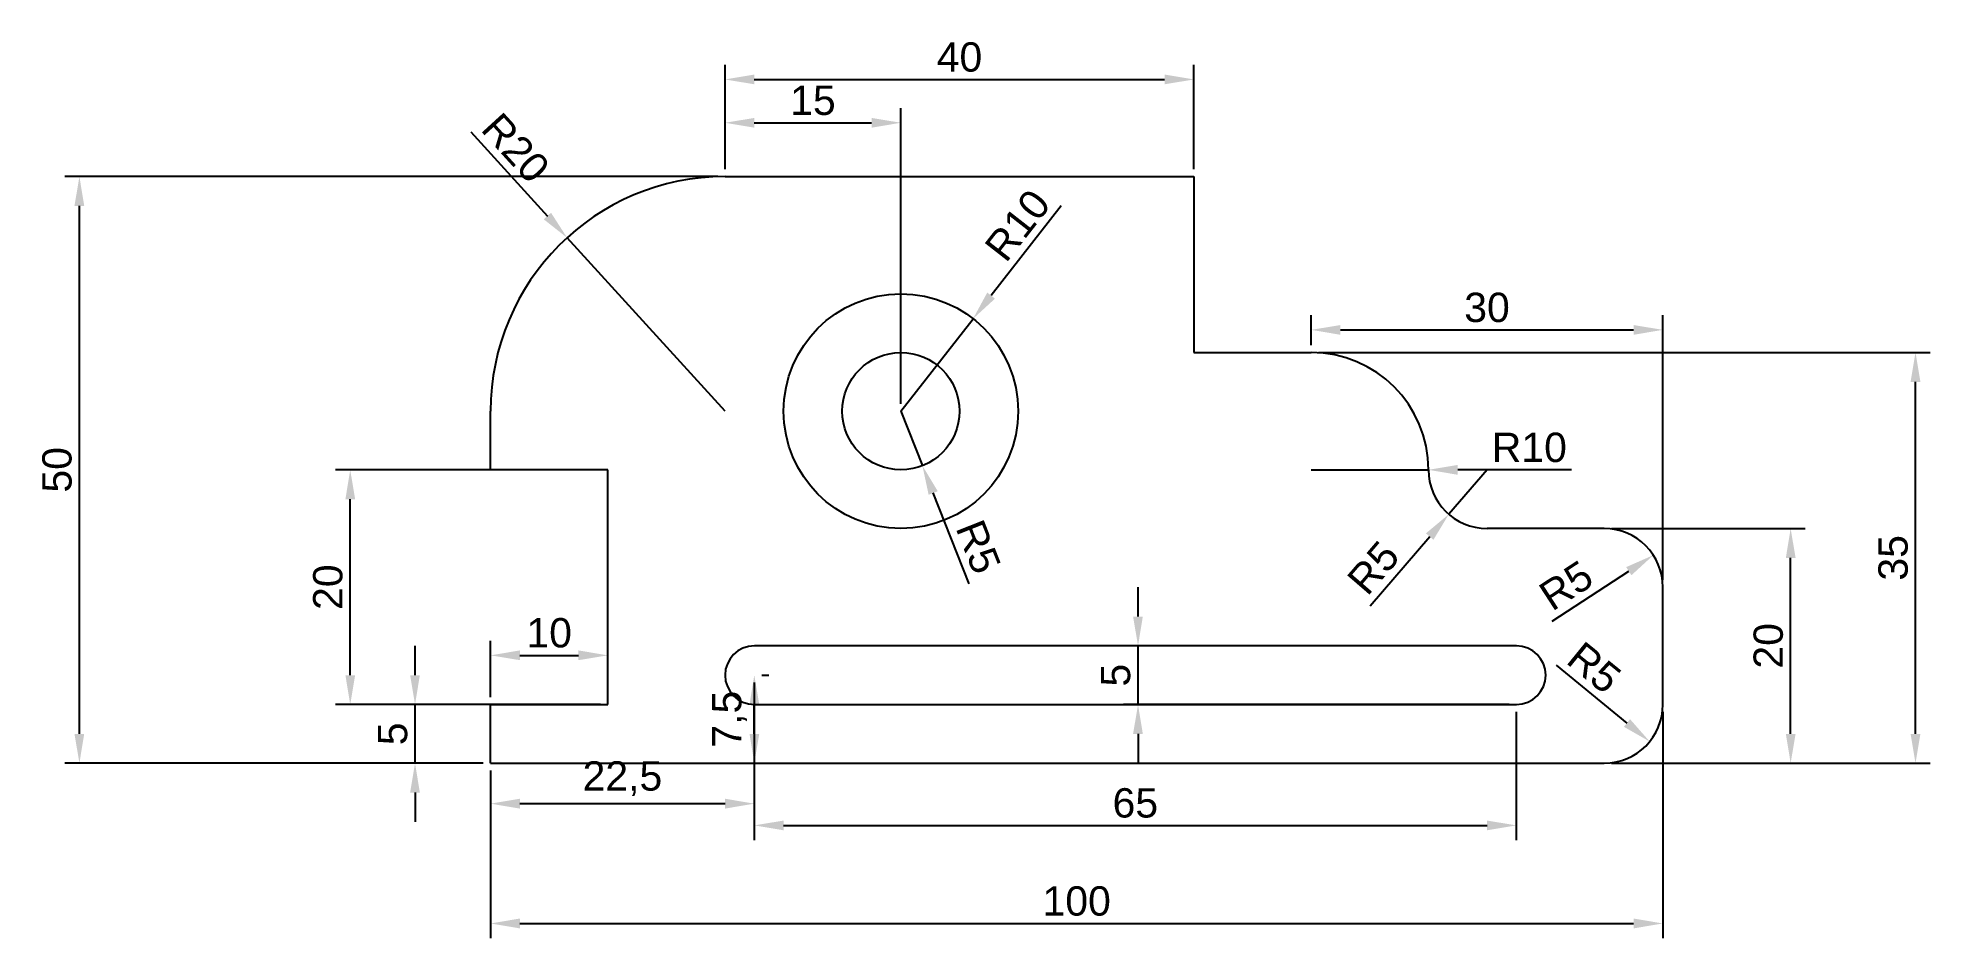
# Model space of a CAD drawing. Header units: millimetres. Extents: x 3457 to 3618, y 1340 to 1417.
import ezdxf

# ---------------------------------------------------------------- set-up
doc = ezdxf.new("R2010")
doc.units = ezdxf.units.MM
doc.styles.get("Standard").update_dxf_attribs({"font": 'arial.ttf'})
doc.dimstyles.new('ISO-25', dxfattribs={"dimtxt": 2.5, "dimasz": 2.5, "dimexe": 1.25, "dimexo": 0.625, "dimtad": 1, "dimtxsty": 'Standard', "dimcen": 2.5, "dimadec": 0, "dimazin": 0, "dimtfac": 1, "dimtmove": 0, "dimatfit": 3, "dimfxl": 1, "dimarcsym": 0})

# ---------------------------------------------------------------- blocks, each defined once
blk = doc.blocks.new('*D2')
at = {"color": 0, "lineweight": -2, "transparency": 16777216}
for p, q in [((3543.86, 1402.42), (3537.88, 1394.76)), ((3530.18, 1384.91), (3536.34, 1392.79))]:
    blk.add_line(p, q, dxfattribs=at)
at = {"color": 0, "transparency": 16777216}
blk.add_solid([(3537.55, 1395.02), (3538.21, 1394.5), (3536.34, 1392.79)], dxfattribs=at)
at = {"layer": 'Defpoints', "color": 0, "transparency": 16777216}
for p in [(3536.34, 1392.79), (3530.18, 1384.91)]:
    blk.add_point(p, dxfattribs=at)
at = {"color": 0, "transparency": 16777216, "insert": (3540.14, 1400.75), "char_height": 2.5, "attachment_point": 5, "rotation": 52.0061}
blk.add_mtext('R10', dxfattribs=at)
blk = doc.blocks.new('*D4')
at = {"color": 0, "lineweight": -2, "transparency": 16777216}
for p, q in [((3530.18, 1384.91), (3532.02, 1380.26)), ((3536, 1370.19), (3532.94, 1377.94))]:
    blk.add_line(p, q, dxfattribs=at)
at = {"color": 0, "transparency": 16777216}
blk.add_solid([(3533.33, 1378.09), (3532.55, 1377.78), (3532.02, 1380.26)], dxfattribs=at)
at = {"layer": 'Defpoints', "color": 0, "transparency": 16777216}
for p in [(3530.18, 1384.91), (3532.02, 1380.26)]:
    blk.add_point(p, dxfattribs=at)
at = {"color": 0, "transparency": 16777216, "insert": (3536.79, 1373.35), "char_height": 2.5, "attachment_point": 5, "rotation": 291.5617}
blk.add_mtext('R5', dxfattribs=at)
blk = doc.blocks.new('*D5')
at = {"color": 0, "lineweight": -2, "transparency": 16777216}
for p, q in [((3515.18, 1405.54), (3515.18, 1414.43)), ((3555.18, 1405.54), (3555.18, 1414.43)), ((3517.68, 1413.18), (3552.68, 1413.18))]:
    blk.add_line(p, q, dxfattribs=at)
at = {"color": 0, "transparency": 16777216}
for points in [[(3517.68, 1413.6), (3517.68, 1412.77), (3515.18, 1413.18)], [(3552.68, 1413.6), (3552.68, 1412.77), (3555.18, 1413.18)]]:
    blk.add_solid(points, dxfattribs=at)
at = {"layer": 'Defpoints', "color": 0, "transparency": 16777216}
for p in [(3555.18, 1413.18), (3515.18, 1404.91), (3555.18, 1404.91)]:
    blk.add_point(p, dxfattribs=at)
at = {"color": 0, "transparency": 16777216, "insert": (3535.18, 1415.08), "char_height": 2.5, "attachment_point": 5}
blk.add_mtext('40', dxfattribs=at)
blk = doc.blocks.new('*D6')
at = {"color": 0, "lineweight": -2, "transparency": 16777216}
for p, q in [((3517.68, 1359.29), (3517.68, 1348.36)), ((3582.68, 1359.29), (3582.68, 1348.36)), ((3520.18, 1349.61), (3580.18, 1349.61))]:
    blk.add_line(p, q, dxfattribs=at)
at = {"color": 0, "transparency": 16777216}
for points in [[(3520.18, 1350.02), (3520.18, 1349.19), (3517.68, 1349.61)], [(3580.18, 1350.02), (3580.18, 1349.19), (3582.68, 1349.61)]]:
    blk.add_solid(points, dxfattribs=at)
at = {"layer": 'Defpoints', "color": 0, "transparency": 16777216}
for p in [(3517.68, 1359.91), (3582.68, 1359.91), (3582.68, 1349.61)]:
    blk.add_point(p, dxfattribs=at)
at = {"color": 0, "transparency": 16777216, "insert": (3550.18, 1351.51), "char_height": 2.5, "attachment_point": 5}
blk.add_mtext('65', dxfattribs=at)
blk = doc.blocks.new('*D7')
at = {"color": 0, "lineweight": -2, "transparency": 16777216}
for p, q in [((3595.18, 1359.29), (3595.18, 1340)), ((3495.18, 1354.29), (3495.18, 1340)), ((3497.68, 1341.25), (3592.68, 1341.25))]:
    blk.add_line(p, q, dxfattribs=at)
at = {"color": 0, "transparency": 16777216}
for points in [[(3497.68, 1341.67), (3497.68, 1340.83), (3495.18, 1341.25)], [(3592.68, 1341.67), (3592.68, 1340.83), (3595.18, 1341.25)]]:
    blk.add_solid(points, dxfattribs=at)
at = {"layer": 'Defpoints', "color": 0, "transparency": 16777216}
for p in [(3595.18, 1359.91), (3495.18, 1354.91), (3595.18, 1341.25)]:
    blk.add_point(p, dxfattribs=at)
at = {"color": 0, "transparency": 16777216, "insert": (3545.18, 1343.15), "char_height": 2.5, "attachment_point": 5}
blk.add_mtext('100', dxfattribs=at)
blk = doc.blocks.new('*D8')
at = {"color": 0, "lineweight": -2, "transparency": 16777216}
for p, q in [((3488.74, 1362.41), (3488.74, 1364.91)), ((3494.56, 1359.91), (3487.49, 1359.91)), ((3488.74, 1354.91), (3488.74, 1359.91)), ((3494.56, 1354.91), (3487.49, 1354.91)), ((3488.74, 1352.41), (3488.74, 1349.91))]:
    blk.add_line(p, q, dxfattribs=at)
at = {"color": 0, "transparency": 16777216}
for points in [[(3488.32, 1362.41), (3489.15, 1362.41), (3488.74, 1359.91)], [(3488.32, 1352.41), (3489.15, 1352.41), (3488.74, 1354.91)]]:
    blk.add_solid(points, dxfattribs=at)
at = {"layer": 'Defpoints', "color": 0, "transparency": 16777216}
for p in [(3488.74, 1359.91), (3495.18, 1359.91), (3495.18, 1354.91)]:
    blk.add_point(p, dxfattribs=at)
at = {"color": 0, "transparency": 16777216, "insert": (3486.84, 1357.41), "char_height": 2.5, "attachment_point": 5, "rotation": 90}
blk.add_mtext('5', dxfattribs=at)
blk = doc.blocks.new('*D9')
at = {"color": 0, "lineweight": -2, "transparency": 16777216}
for p, q in [((3495.18, 1360.54), (3495.18, 1365.35)), ((3497.68, 1364.1), (3502.68, 1364.1)), ((3505.18, 1360.54), (3505.18, 1365.35))]:
    blk.add_line(p, q, dxfattribs=at)
at = {"color": 0, "transparency": 16777216}
for points in [[(3497.68, 1364.52), (3497.68, 1363.69), (3495.18, 1364.1)], [(3502.68, 1364.52), (3502.68, 1363.69), (3505.18, 1364.1)]]:
    blk.add_solid(points, dxfattribs=at)
at = {"layer": 'Defpoints', "color": 0, "transparency": 16777216}
for p in [(3505.18, 1364.1), (3495.18, 1359.91), (3505.18, 1359.91)]:
    blk.add_point(p, dxfattribs=at)
at = {"color": 0, "transparency": 16777216, "insert": (3500.18, 1366.01), "char_height": 2.5, "attachment_point": 5}
blk.add_mtext('10', dxfattribs=at)
blk = doc.blocks.new('*D10')
at = {"color": 0, "lineweight": -2, "transparency": 16777216}
for p, q in [((3504.56, 1379.91), (3481.96, 1379.91)), ((3483.21, 1362.41), (3483.21, 1377.41)), ((3504.56, 1359.91), (3481.96, 1359.91))]:
    blk.add_line(p, q, dxfattribs=at)
at = {"color": 0, "transparency": 16777216}
for points in [[(3482.8, 1377.41), (3483.63, 1377.41), (3483.21, 1379.91)], [(3482.8, 1362.41), (3483.63, 1362.41), (3483.21, 1359.91)]]:
    blk.add_solid(points, dxfattribs=at)
at = {"layer": 'Defpoints', "color": 0, "transparency": 16777216}
for p in [(3483.21, 1379.91), (3505.18, 1379.91), (3505.18, 1359.91)]:
    blk.add_point(p, dxfattribs=at)
at = {"color": 0, "transparency": 16777216, "insert": (3481.31, 1369.91), "char_height": 2.5, "attachment_point": 5, "rotation": 90}
blk.add_mtext('20', dxfattribs=at)
blk = doc.blocks.new('*D11')
at = {"color": 0, "lineweight": -2, "transparency": 16777216}
for p, q in [((3514.56, 1404.91), (3458.86, 1404.91)), ((3460.11, 1357.41), (3460.11, 1402.41)), ((3494.56, 1354.91), (3458.86, 1354.91))]:
    blk.add_line(p, q, dxfattribs=at)
at = {"color": 0, "transparency": 16777216}
for points in [[(3459.69, 1402.41), (3460.52, 1402.41), (3460.11, 1404.91)], [(3459.69, 1357.41), (3460.52, 1357.41), (3460.11, 1354.91)]]:
    blk.add_solid(points, dxfattribs=at)
at = {"layer": 'Defpoints', "color": 0, "transparency": 16777216}
for p in [(3460.11, 1404.91), (3515.18, 1404.91), (3495.18, 1354.91)]:
    blk.add_point(p, dxfattribs=at)
at = {"color": 0, "transparency": 16777216, "insert": (3458.21, 1379.91), "char_height": 2.5, "attachment_point": 5, "rotation": 90}
blk.add_mtext('50', dxfattribs=at)
blk = doc.blocks.new('*D12')
at = {"color": 0, "lineweight": -2, "transparency": 16777216}
for p, q in [((3518.31, 1362.41), (3518.93, 1362.41)), ((3517.68, 1357.41), (3517.68, 1359.91)), ((3495.81, 1354.91), (3518.93, 1354.91))]:
    blk.add_line(p, q, dxfattribs=at)
at = {"color": 0, "transparency": 16777216}
for points in [[(3517.27, 1359.91), (3518.1, 1359.91), (3517.68, 1362.41)], [(3517.27, 1357.41), (3518.1, 1357.41), (3517.68, 1354.91)]]:
    blk.add_solid(points, dxfattribs=at)
at = {"layer": 'Defpoints', "color": 0, "transparency": 16777216}
for p in [(3517.68, 1362.41), (3517.68, 1362.41), (3495.18, 1354.91)]:
    blk.add_point(p, dxfattribs=at)
at = {"color": 0, "transparency": 16777216, "insert": (3515.56, 1358.66), "char_height": 2.5, "attachment_point": 5, "rotation": 90}
blk.add_mtext('7,5', dxfattribs=at)
blk = doc.blocks.new('*D13')
at = {"color": 0, "lineweight": -2, "transparency": 16777216}
for p, q in [((3517.68, 1361.79), (3517.68, 1350.21)), ((3495.18, 1354.29), (3495.18, 1350.21)), ((3497.68, 1351.46), (3515.18, 1351.46))]:
    blk.add_line(p, q, dxfattribs=at)
at = {"color": 0, "transparency": 16777216}
for points in [[(3497.68, 1351.88), (3497.68, 1351.04), (3495.18, 1351.46)], [(3515.18, 1351.88), (3515.18, 1351.04), (3517.68, 1351.46)]]:
    blk.add_solid(points, dxfattribs=at)
at = {"layer": 'Defpoints', "color": 0, "transparency": 16777216}
for p in [(3517.68, 1362.41), (3495.18, 1354.91), (3517.68, 1351.46)]:
    blk.add_point(p, dxfattribs=at)
at = {"color": 0, "transparency": 16777216, "insert": (3506.43, 1353.59), "char_height": 2.5, "attachment_point": 5}
blk.add_mtext('22,5', dxfattribs=at)
blk = doc.blocks.new('*D14')
at = {"color": 0, "lineweight": -2, "transparency": 16777216}
for p, q in [((3550.41, 1367.41), (3550.41, 1369.91)), ((3582.06, 1364.91), (3549.16, 1364.91)), ((3550.41, 1359.91), (3550.41, 1364.91)), ((3582.06, 1359.91), (3549.16, 1359.91)), ((3550.41, 1357.41), (3550.41, 1354.91))]:
    blk.add_line(p, q, dxfattribs=at)
at = {"color": 0, "transparency": 16777216}
for points in [[(3549.99, 1367.41), (3550.82, 1367.41), (3550.41, 1364.91)], [(3549.99, 1357.41), (3550.82, 1357.41), (3550.41, 1359.91)]]:
    blk.add_solid(points, dxfattribs=at)
at = {"layer": 'Defpoints', "color": 0, "transparency": 16777216}
for p in [(3550.41, 1364.91), (3582.68, 1364.91), (3582.68, 1359.91)]:
    blk.add_point(p, dxfattribs=at)
at = {"color": 0, "transparency": 16777216, "insert": (3548.51, 1362.41), "char_height": 2.5, "attachment_point": 5, "rotation": 90}
blk.add_mtext('5', dxfattribs=at)
blk = doc.blocks.new('*D15')
at = {"color": 0, "lineweight": -2, "transparency": 16777216}
blk.add_line((3586.07, 1363.26), (3592.12, 1358.33), dxfattribs=at)
at = {"color": 0, "transparency": 16777216}
blk.add_solid([(3592.38, 1358.66), (3591.86, 1358.01), (3594.06, 1356.75)], dxfattribs=at)
at = {"layer": 'Defpoints', "color": 0, "transparency": 16777216}
for p in [(3590.18, 1359.91), (3594.06, 1356.75)]:
    blk.add_point(p, dxfattribs=at)
at = {"color": 0, "transparency": 16777216, "insert": (3589.32, 1363.05), "char_height": 2.5, "attachment_point": 5, "rotation": 320.8648}
blk.add_mtext('R5', dxfattribs=at)
blk = doc.blocks.new('*D16')
at = {"color": 0, "lineweight": -2, "transparency": 16777216}
blk.add_line((3585.74, 1367.02), (3592.28, 1371.27), dxfattribs=at)
at = {"color": 0, "transparency": 16777216}
blk.add_solid([(3592.05, 1371.62), (3592.5, 1370.93), (3594.37, 1372.64)], dxfattribs=at)
at = {"layer": 'Defpoints', "color": 0, "transparency": 16777216}
for p in [(3594.37, 1372.64), (3590.18, 1369.91)]:
    blk.add_point(p, dxfattribs=at)
at = {"color": 0, "transparency": 16777216, "insert": (3586.93, 1370.05), "char_height": 2.5, "attachment_point": 5, "rotation": 33.0718}
blk.add_mtext('R5', dxfattribs=at)
blk = doc.blocks.new('*D17')
at = {"color": 0, "lineweight": -2, "transparency": 16777216}
for p, q in [((3590.81, 1374.91), (3607.33, 1374.91)), ((3606.08, 1357.41), (3606.08, 1372.41)), ((3590.81, 1354.91), (3607.33, 1354.91))]:
    blk.add_line(p, q, dxfattribs=at)
at = {"color": 0, "transparency": 16777216}
for points in [[(3605.67, 1372.41), (3606.5, 1372.41), (3606.08, 1374.91)], [(3605.67, 1357.41), (3606.5, 1357.41), (3606.08, 1354.91)]]:
    blk.add_solid(points, dxfattribs=at)
at = {"layer": 'Defpoints', "color": 0, "transparency": 16777216}
for p in [(3590.18, 1374.91), (3606.08, 1374.91), (3590.18, 1354.91)]:
    blk.add_point(p, dxfattribs=at)
at = {"color": 0, "transparency": 16777216, "insert": (3604.18, 1364.91), "char_height": 2.5, "attachment_point": 5, "rotation": 90}
blk.add_mtext('20', dxfattribs=at)
blk = doc.blocks.new('*D18')
at = {"color": 0, "lineweight": -2, "transparency": 16777216}
for p, q in [((3565.81, 1389.91), (3617.98, 1389.91)), ((3616.73, 1357.41), (3616.73, 1387.41)), ((3590.81, 1354.91), (3617.98, 1354.91))]:
    blk.add_line(p, q, dxfattribs=at)
at = {"color": 0, "transparency": 16777216}
for points in [[(3616.31, 1387.41), (3617.15, 1387.41), (3616.73, 1389.91)], [(3616.31, 1357.41), (3617.15, 1357.41), (3616.73, 1354.91)]]:
    blk.add_solid(points, dxfattribs=at)
at = {"layer": 'Defpoints', "color": 0, "transparency": 16777216}
for p in [(3565.18, 1389.91), (3616.73, 1389.91), (3590.18, 1354.91)]:
    blk.add_point(p, dxfattribs=at)
at = {"color": 0, "transparency": 16777216, "insert": (3614.83, 1372.41), "char_height": 2.5, "attachment_point": 5, "rotation": 90}
blk.add_mtext('35', dxfattribs=at)
blk = doc.blocks.new('*D19')
at = {"color": 0, "lineweight": -2, "transparency": 16777216}
for p, q in [((3565.18, 1390.54), (3565.18, 1393.09)), ((3595.18, 1370.54), (3595.18, 1393.09)), ((3567.68, 1391.84), (3592.68, 1391.84))]:
    blk.add_line(p, q, dxfattribs=at)
at = {"color": 0, "transparency": 16777216}
for points in [[(3567.68, 1392.25), (3567.68, 1391.42), (3565.18, 1391.84)], [(3592.68, 1392.25), (3592.68, 1391.42), (3595.18, 1391.84)]]:
    blk.add_solid(points, dxfattribs=at)
at = {"layer": 'Defpoints', "color": 0, "transparency": 16777216}
for p in [(3595.18, 1391.84), (3565.18, 1389.91), (3595.18, 1369.91)]:
    blk.add_point(p, dxfattribs=at)
at = {"color": 0, "transparency": 16777216, "insert": (3580.18, 1393.74), "char_height": 2.5, "attachment_point": 5}
blk.add_mtext('30', dxfattribs=at)
blk = doc.blocks.new('*D20')
at = {"color": 0, "lineweight": -2, "transparency": 16777216}
for p, q in [((3565.18, 1379.91), (3575.18, 1379.91)), ((3587.4, 1379.91), (3577.68, 1379.91))]:
    blk.add_line(p, q, dxfattribs=at)
at = {"color": 0, "transparency": 16777216}
blk.add_solid([(3577.68, 1380.33), (3577.68, 1379.49), (3575.18, 1379.91)], dxfattribs=at)
at = {"layer": 'Defpoints', "color": 0, "transparency": 16777216}
for p in [(3565.18, 1379.91), (3575.18, 1379.91)]:
    blk.add_point(p, dxfattribs=at)
at = {"color": 0, "transparency": 16777216, "insert": (3583.79, 1381.81), "char_height": 2.5, "attachment_point": 5}
blk.add_mtext('R10', dxfattribs=at)
blk = doc.blocks.new('*D21')
at = {"color": 0, "lineweight": -2, "transparency": 16777216}
for p, q in [((3580.18, 1379.91), (3576.92, 1376.12)), ((3570.2, 1368.32), (3575.29, 1374.23))]:
    blk.add_line(p, q, dxfattribs=at)
at = {"color": 0, "transparency": 16777216}
blk.add_solid([(3574.97, 1374.5), (3575.61, 1373.95), (3576.92, 1376.12)], dxfattribs=at)
at = {"layer": 'Defpoints', "color": 0, "transparency": 16777216}
for p in [(3580.18, 1379.91), (3576.92, 1376.12)]:
    blk.add_point(p, dxfattribs=at)
at = {"color": 0, "transparency": 16777216, "insert": (3570.49, 1371.56), "char_height": 2.5, "attachment_point": 5, "rotation": 49.2741}
blk.add_mtext('R5', dxfattribs=at)
blk = doc.blocks.new('*D22')
at = {"color": 0, "lineweight": -2, "transparency": 16777216}
for p, q in [((3515.18, 1405.54), (3515.18, 1410.74)), ((3517.68, 1409.49), (3527.68, 1409.49)), ((3530.18, 1385.54), (3530.18, 1410.74))]:
    blk.add_line(p, q, dxfattribs=at)
at = {"color": 0, "transparency": 16777216}
for points in [[(3517.68, 1409.9), (3517.68, 1409.07), (3515.18, 1409.49)], [(3527.68, 1409.9), (3527.68, 1409.07), (3530.18, 1409.49)]]:
    blk.add_solid(points, dxfattribs=at)
at = {"layer": 'Defpoints', "color": 0, "transparency": 16777216}
for p in [(3530.18, 1409.49), (3515.18, 1404.91), (3530.18, 1384.91)]:
    blk.add_point(p, dxfattribs=at)
at = {"color": 0, "transparency": 16777216, "insert": (3522.68, 1411.39), "char_height": 2.5, "attachment_point": 5}
blk.add_mtext('15', dxfattribs=at)
blk = doc.blocks.new('*D23')
at = {"color": 0, "lineweight": -2, "transparency": 16777216}
for p, q in [((3493.49, 1408.72), (3500.03, 1401.54)), ((3515.18, 1384.91), (3501.71, 1399.69))]:
    blk.add_line(p, q, dxfattribs=at)
at = {"color": 0, "transparency": 16777216}
blk.add_solid([(3500.34, 1401.82), (3499.72, 1401.26), (3501.71, 1399.69)], dxfattribs=at)
at = {"layer": 'Defpoints', "color": 0, "transparency": 16777216}
for p in [(3501.71, 1399.69), (3515.18, 1384.91)]:
    blk.add_point(p, dxfattribs=at)
at = {"color": 0, "transparency": 16777216, "insert": (3497.32, 1407.34), "char_height": 2.5, "attachment_point": 5, "rotation": 312.3375}
blk.add_mtext('R20', dxfattribs=at)

msp = doc.modelspace()

# ---------------------------------------------------------------- linework, layer by layer
for p, q in [((3515.183, 1404.91), (3555.183, 1404.91)), ((3555.183, 1404.91), (3555.183, 1389.91)), ((3555.183, 1389.91), (3565.183, 1389.91)), ((3495.183, 1379.91), (3495.183, 1384.91)), ((3505.183, 1379.91), (3495.183, 1379.91)), ((3505.183, 1359.91), (3505.183, 1379.91)), ((3575.183, 1379.91), (3575.183, 1379.91)), ((3590.183, 1374.91), (3580.183, 1374.91)), ((3595.183, 1359.91), (3595.183, 1369.91)), ((3582.683, 1364.91), (3517.683, 1364.91)), ((3495.183, 1354.91), (3495.183, 1359.91)), ((3495.183, 1359.91), (3505.183, 1359.91)), ((3517.683, 1359.91), (3582.683, 1359.91)), ((3495.183, 1354.91), (3590.183, 1354.91))]:
    msp.add_line(p, q)
for radius in [10, 5]:
    msp.add_circle((3530.183, 1384.91), radius)
for centre, radius, start, end in [((3515.183, 1384.91), 20, 90, 180), ((3565.183, 1379.91), 10, 0, 90), ((3580.183, 1379.91), 5, 180, 270), ((3590.183, 1369.91), 5, 0, 90), ((3517.683, 1362.41), 2.5, 90, 270), ((3582.683, 1362.41), 2.5, 270, 90), ((3590.183, 1359.91), 5, 270, 0)]:
    msp.add_arc(centre, radius, start, end)

# ---------------------------------------------------------------- dimensions: what is measured, and where the dimension line sits
for base, p1, p2, picture, middle in [((3555.183, 1413.182), (3515.183, 1404.91), (3555.183, 1404.91), '*D5', (3535.183, 1415.083)), ((3530.183, 1409.486), (3515.183, 1404.91), (3530.183, 1384.91), '*D22', (3522.683, 1411.388)), ((3595.183, 1391.838), (3565.183, 1389.91), (3595.183, 1369.91), '*D19', (3580.183, 1393.74)), ((3505.183, 1364.104), (3495.183, 1359.91), (3505.183, 1359.91), '*D9', (3500.183, 1366.005)), ((3517.683, 1351.46), (3495.183, 1354.91), (3517.683, 1362.41), '*D13', (3506.433, 1353.588)), ((3595.183, 1341.251), (3495.183, 1354.91), (3595.183, 1359.91), '*D7', (3545.183, 1343.153)), ((3582.683, 1349.606), (3517.683, 1359.91), (3582.683, 1359.91), '*D6', (3550.183, 1351.508))]:
    dim = msp.add_linear_dim(base=base, p1=p1, p2=p2, dimstyle='ISO-25')
    dim.commit()
    dim.dimension.update_dxf_attribs({"geometry": picture, "text_midpoint": middle})
for center, mpoint, picture, middle in [((3515.183, 1384.91), (3501.713, 1399.694), '*D23', (3497.321, 1407.338)), ((3530.183, 1384.91), (3536.338, 1392.791), '*D2', (3540.139, 1400.745)), ((3565.183, 1379.91), (3575.183, 1379.91), '*D20', (3583.79, 1381.812)), ((3580.183, 1379.91), (3576.92, 1376.121), '*D21', (3570.492, 1371.561))]:
    dim = msp.add_radius_dim(center=center, mpoint=mpoint, dimstyle='ISO-25')
    dim.commit()
    dim.dimension.update_dxf_attribs({"geometry": picture, "text_midpoint": middle})
for base, p1, p2, picture, middle in [((3460.107, 1404.91), (3495.183, 1354.91), (3515.183, 1404.91), '*D11', (3458.205, 1379.91)), ((3616.73, 1389.91), (3590.183, 1354.91), (3565.183, 1389.91), '*D18', (3614.827, 1372.41)), ((3483.214, 1379.91), (3505.183, 1359.91), (3505.183, 1379.91), '*D10', (3481.312, 1369.91)), ((3606.084, 1374.91), (3590.183, 1354.91), (3590.183, 1374.91), '*D17', (3604.183, 1364.91)), ((3550.405, 1364.91), (3582.683, 1359.91), (3582.683, 1364.91), '*D14', (3548.509, 1362.41)), ((3488.735, 1359.91), (3495.183, 1354.91), (3495.183, 1359.91), '*D8', (3486.839, 1357.41)), ((3517.683, 1362.41), (3495.183, 1354.91), (3517.683, 1362.41), '*D12', (3515.56, 1358.66))]:
    dim = msp.add_linear_dim(base=base, p1=p1, p2=p2, angle=90, dimstyle='ISO-25')
    dim.commit()
    dim.dimension.update_dxf_attribs({"geometry": picture, "text_midpoint": middle})
for center, mpoint, picture, middle in [((3530.183, 1384.91), (3532.02, 1380.26), '*D4', (3535.027, 1372.65)), ((3590.183, 1369.91), (3594.373, 1372.639), '*D16', (3587.962, 1368.464)), ((3590.183, 1359.91), (3594.061, 1356.755), '*D15', (3588.127, 1361.583))]:
    dim = msp.add_radius_dim(center=center, mpoint=mpoint, dimstyle='ISO-25')
    dim.commit()
    dim.dimension.update_dxf_attribs({"geometry": picture, "text_midpoint": middle, "dimtype": 164})

doc.saveas('drawing.dxf')
